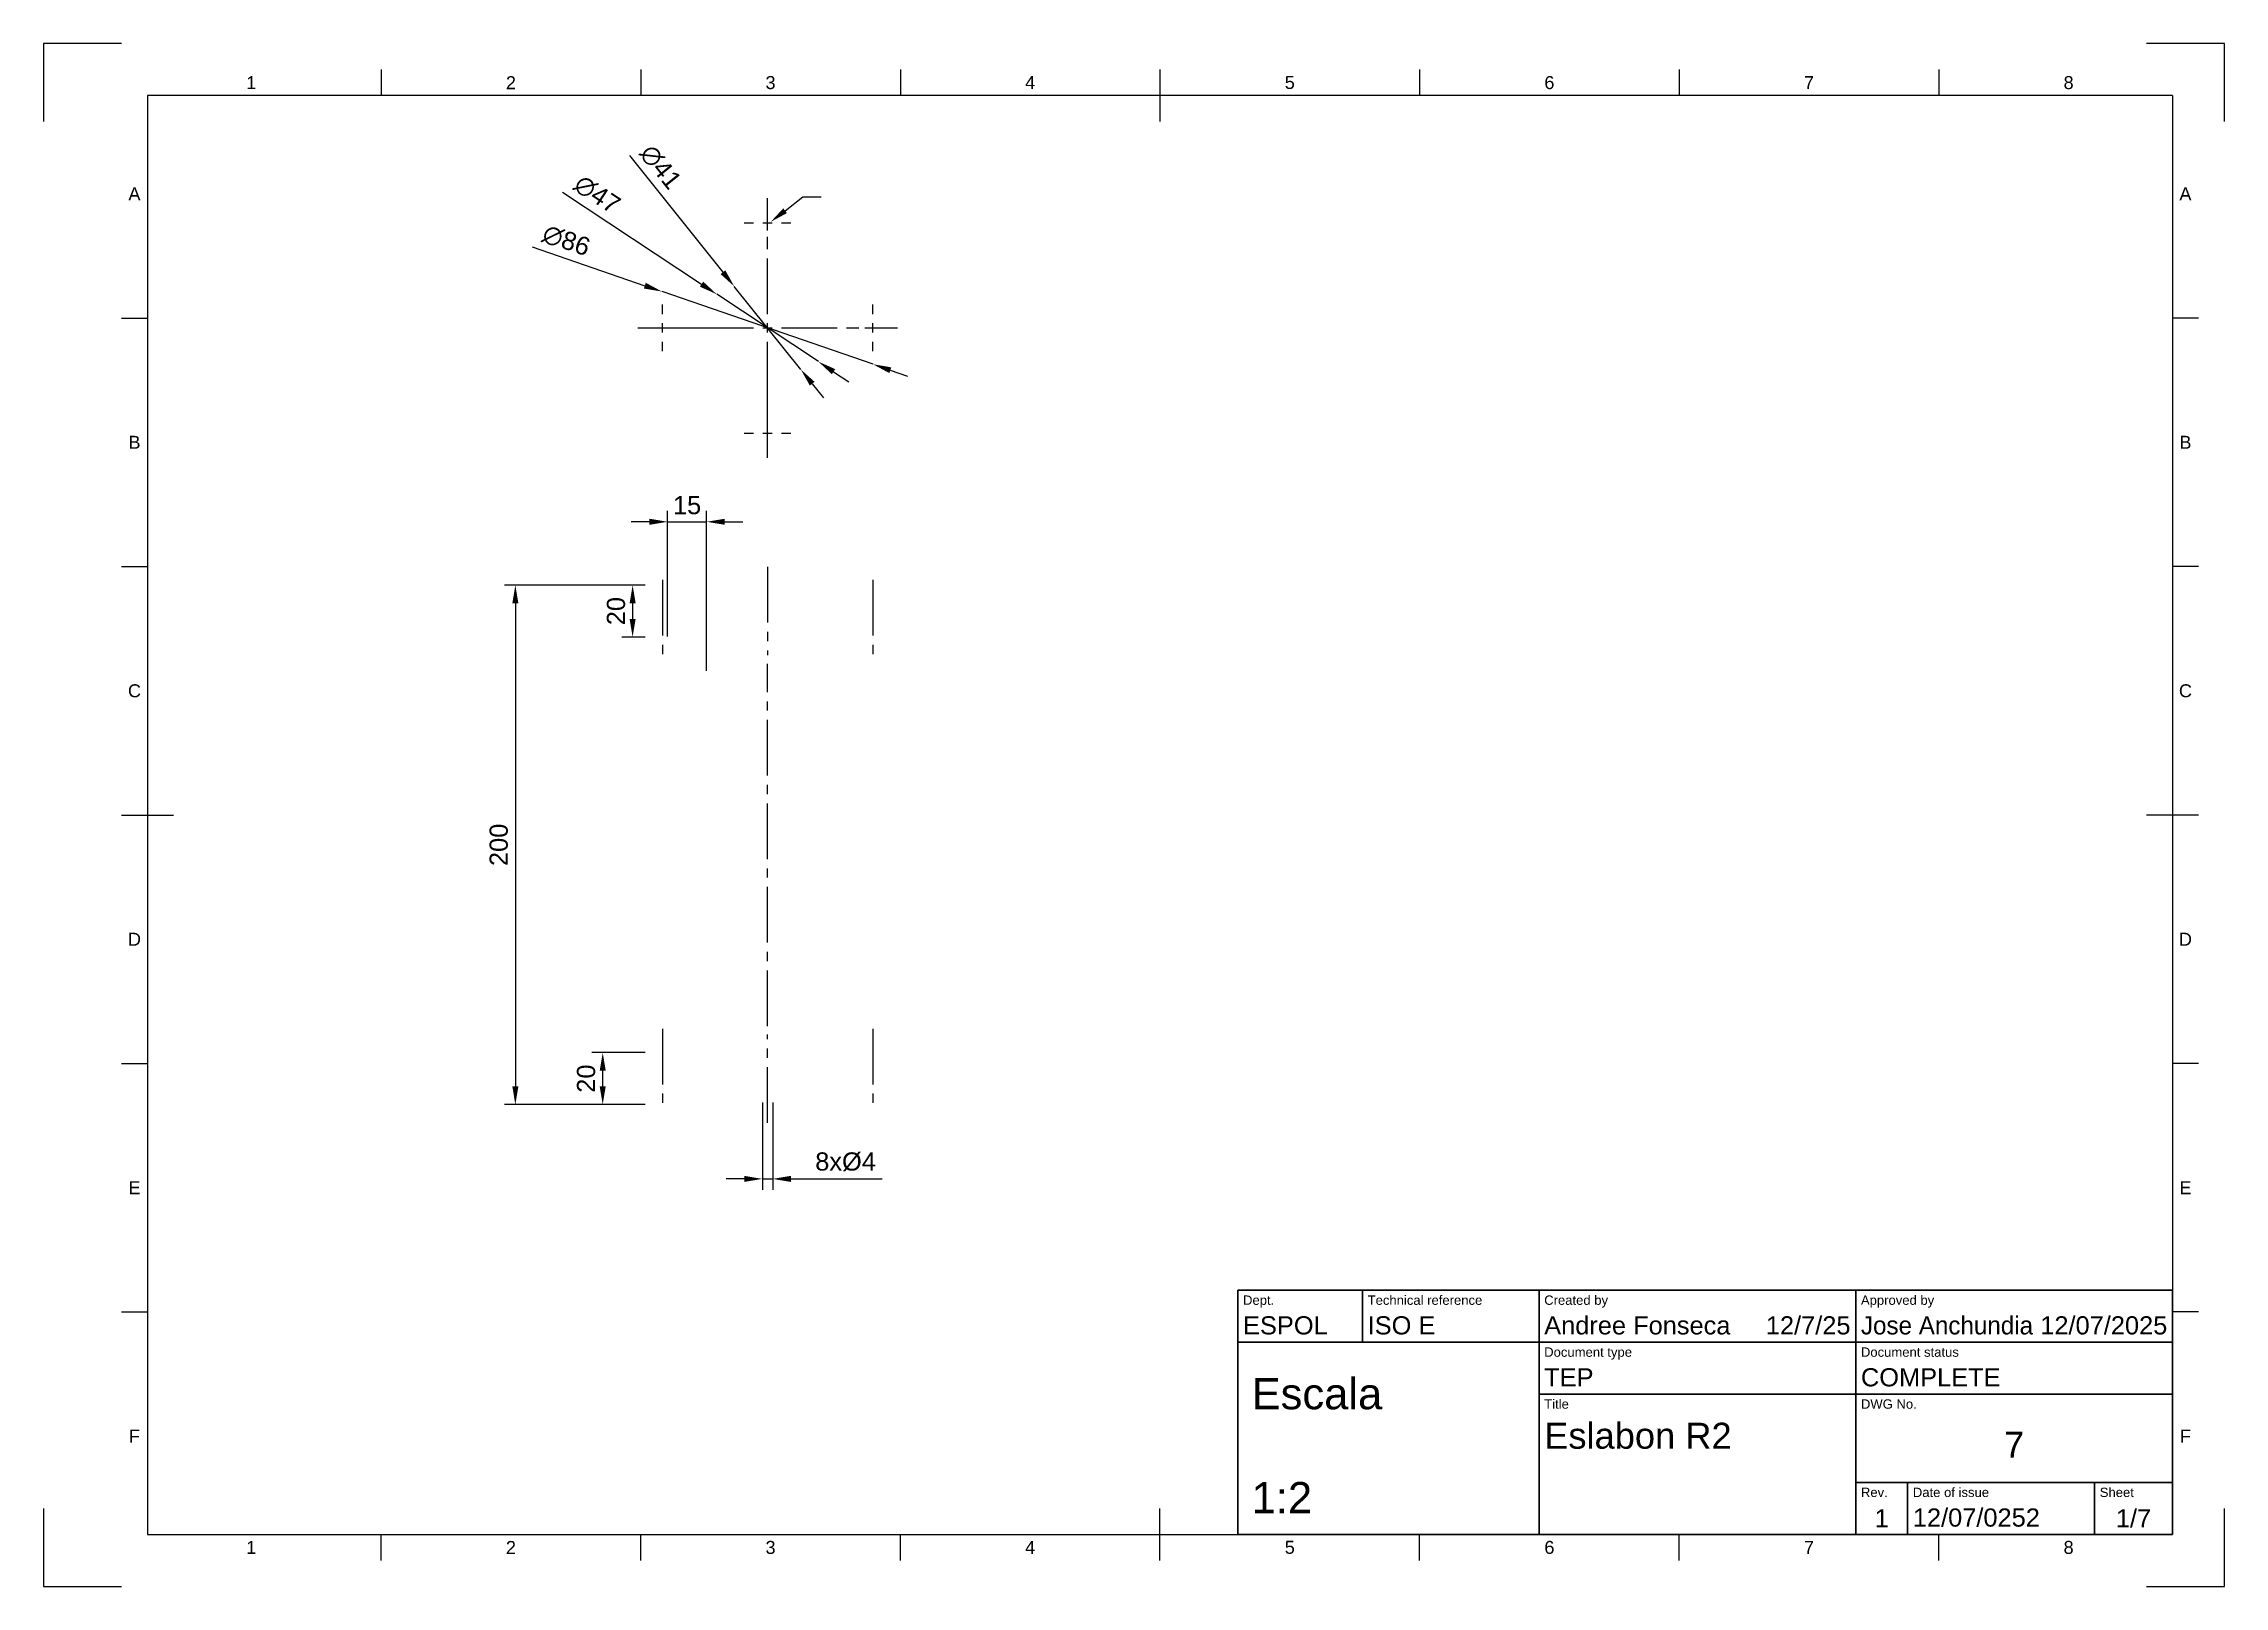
# Paper-space layout 'Plano1' of a CAD drawing. Header units: millimetres. Extents: x 0 to 420, y 0 to 297.
import ezdxf
from ezdxf import colors
from ezdxf.entities.mleader import LeaderData, LeaderLine
from ezdxf.enums import TextEntityAlignment as Align
from ezdxf.math import Vec2, Vec3

# ---------------------------------------------------------------- set-up
doc = ezdxf.new("R2010")
doc.units = ezdxf.units.MM
doc.header["$LTSCALE"] = 0.75
doc.linetypes.add('CENTER2', pattern=[28.575000000000003, 19.05, -3.175, 3.175, -3.175])
for name, color, linetype, lineweight in [('BORDER', 7, 'Continuous', 25), ('FD_Dimensions', 7, 'Continuous', 25), ('Hole Notes', 7, 'Continuous', 25), ('Notes', 7, 'Continuous', 25), ('Smart Centers', 7, 'CENTER2', 25), ('TITLEBLOCK', 7, 'Continuous', 35)]:
    doc.layers.add(name, color=color, linetype=linetype, lineweight=lineweight)
doc.styles.add('FusionTitle', font='Arial.ttf')
doc.styles.get("Standard").update_dxf_attribs({"font": 'Arial.ttf'})
doc.dimstyles.new('Dim-ISO-25', dxfattribs={"dimtxt": 3.5, "dimasz": 3.5, "dimexe": 2.1, "dimexo": 2.1, "dimgap": 1.4, "dimtad": 1, "dimzin": 12, "dimdsep": 46, "dimtxsty": 'Standard', "dimcen": 0, "dimazin": 3, "dimtp": 0.1, "dimtm": 0.1000000001, "dimtfac": 0.7142857142857143, "dimtmove": 0, "dimatfit": 3, "dimfxl": 1, "dimtzin": 12, "dimarcsym": 0})

# ---------------------------------------------------------------- blocks, each defined once
blk = doc.blocks.new('ISO_A3_SHEET')
at = {"layer": 'BORDER'}
for p, q in [((65, 292), (65.00000000000011, 287)), ((115, 292), (115.0000000000001, 287)), ((165, 292), (165.0000000000001, 287)), ((215, 292), (215, 282)), ((265, 292), (265.0000000000001, 287)), ((315, 292), (315.0000000000001, 287)), ((365, 292), (365, 287)), ((410, 287), (20, 287)), ((20, 287), (20, 10)), ((410, 287), (410, 10)), ((15, 244.16666), (20, 244.1666599999999)), ((415, 244.16666), (410, 244.1666599999999)), ((15, 196.33333), (20, 196.33333)), ((415, 196.33333), (410, 196.33333)), ((15, 148.5), (25, 148.5)), ((415, 148.5), (405, 148.5)), ((15, 100.66667), (20, 100.66667)), ((415, 100.66667), (410, 100.66667)), ((15, 52.83334000000001), (20, 52.83334000000001)), ((415, 52.83334000000001), (410, 52.83334000000001)), ((215, 5), (215, 15)), ((20, 10), (410, 10)), ((65, 4.999999999999996), (65.00000000000011, 9.999999999999996)), ((115, 4.999999999999996), (115.0000000000001, 9.999999999999996)), ((165, 4.999999999999996), (165.0000000000001, 9.999999999999996)), ((265, 4.999999999999996), (265.0000000000001, 9.999999999999996)), ((315, 4.999999999999996), (315.0000000000001, 9.999999999999996)), ((365, 4.999999999999996), (365, 9.999999999999996))]:
    blk.add_line(p, q, dxfattribs=at)
at = {"layer": 'Defpoints'}
for p, q in [((15, 297), (0, 297)), ((0, 297), (0, 282)), ((420, 297), (405, 297)), ((420, 282), (420, 297)), ((0, 15), (0, 0)), ((420, 0), (420, 15)), ((0, 0), (15, 0)), ((405, 0), (420, 0))]:
    blk.add_line(p, q, dxfattribs=at)
at = {"layer": 'BORDER', "style": 'FusionTitle'}
for s, p in [('1', (40, 289.5)), ('2', (90, 289.5)), ('3', (140, 289.5)), ('4', (189.9999999999999, 289.5)), ('5', (240, 289.5)), ('6', (290, 289.5)), ('7', (339.9999999999999, 289.5)), ('8', (389.9999999999998, 289.5)), ('A', (17.5, 268.0833299999999)), ('A', (412.5, 268.0833299999999)), ('B', (17.5, 220.25)), ('B', (412.5, 220.25)), ('C', (17.5, 172.41667)), ('C', (412.5, 172.41667)), ('D', (17.5, 124.58334)), ('D', (412.5, 124.58334)), ('E', (17.5, 76.75001000000003)), ('E', (412.5, 76.75001000000003)), ('F', (17.5, 28.91668000000003)), ('F', (412.5, 28.91668000000003)), ('1', (40, 7.499999999999996)), ('2', (90, 7.499999999999996)), ('3', (140, 7.499999999999996)), ('4', (189.9999999999999, 7.499999999999996)), ('5', (240, 7.499999999999996)), ('6', (290, 7.499999999999996)), ('7', (339.9999999999999, 7.499999999999996)), ('8', (389.9999999999998, 7.499999999999996))]:
    blk.add_text(s, height=2.5, dxfattribs=at).set_placement(p, align=Align.MIDDLE)
blk = doc.blocks.new('ISO_TITLEBLOCK')
at = {"layer": 'TITLEBLOCK'}
for p, q in [((0, 47), (-180, 47)), ((-180, 47), (-180, 0)), ((-156, 37), (-156, 47)), ((-122, 0), (-122, 47)), ((-61, 0), (-61, 47)), ((0, 0), (0, 47)), ((-180, 37), (0, 37)), ((-122, 27), (0, 27)), ((-61, 10), (0, 10)), ((-51, 0), (-50.99999999999994, 10)), ((-15, 0), (-15, 10)), ((-180, 0), (0, 0))]:
    blk.add_line(p, q, dxfattribs=at)
at = {"layer": 'TITLEBLOCK', "style": 'FusionTitle'}
for s, p in [('Dept.', (-179, 46)), ('Technical reference', (-155, 46)), ('Created by', (-121, 46)), ('Approved by', (-60, 46)), ('Document type', (-121, 36)), ('Document status', (-60, 36)), ('Title', (-121, 26)), ('DWG No.', (-60, 26)), ('Rev.', (-60, 9)), ('Date of issue', (-49.99999999999994, 9)), ('Sheet', (-14, 9))]:
    blk.add_text(s, height=1.8, dxfattribs=at).set_placement(p, align=Align.TOP_LEFT)
for tag, height, p in [('DEPT', 3.5, (-179, 42)), ('TECHNICAL_REFERENCE', 3.5, (-155, 42)), ('CREATED_BY', 3.5, (-121, 42)), ('APPROVED_BY', 3.5, (-60, 42)), ('DOCUMENT_TYPE', 3.5, (-121, 32)), ('DOCUMENT_STATUS', 3.5, (-60, 32)), ('TITLE_1', 5, (-121, 21.5)), ('TITLE_2', 5, (-121, 14)), ('TITLE_3', 5, (-121, 6.5)), ('DATE_OF_ISSUE', 3.5, (-50, 5))]:
    blk.add_attdef(tag, text='', height=height, dxfattribs=at).set_placement(p, align=Align.TOP_LEFT)
for tag, p in [('CREATED_DATE', (-61.99999999999999, 42)), ('APPROVED_DATE', (-0.9928376534788512, 42))]:
    blk.add_attdef(tag, text='', height=3.5, dxfattribs=at).set_placement(p, align=Align.TOP_RIGHT)
for tag, height, p in [('DRAWING_NUMBER', 5, (-30.50000000000001, 19.75143246930423)), ('REV', 3.5, (-56, 4.85)), ('SHEET', 3.5, (-7.5, 4.85))]:
    blk.add_attdef(tag, text='', height=height, dxfattribs=at).set_placement(p, align=Align.TOP_CENTER)
blk = doc.blocks.new('*D27')
at = {"layer": 'Defpoints', "color": 0, "transparency": 16777216}
for p in [(119.0973240930369, 249.26503888025), (159.7548992630865, 235.2664110442169)]:
    blk.add_point(p, dxfattribs=at)
at = {"layer": 'FD_Dimensions', "color": 0, "lineweight": -2, "transparency": 16777216}
for p, q in [((94.11071633693348, 257.8680660258602), (115.7879865791956, 250.4044620762061)), ((159.7548992630865, 235.2664110442169), (119.0973240930369, 249.26503888025)), ((163.0642367769278, 234.1269878482607), (166.3735742907691, 232.9875646523045))]:
    blk.add_line(p, q, dxfattribs=at)
at = {"layer": 'FD_Dimensions', "color": 0, "transparency": 16777216}
for points in [[(115.9778904451883, 250.956018328513), (115.5980827132029, 249.8529058238993), (119.0973240930369, 249.26503888025)], [(163.2541406429205, 234.6785441005676), (162.8743329109351, 233.5754315959539), (159.7548992630865, 235.2664110442169)]]:
    blk.add_solid(points, dxfattribs=at)
at = {"layer": 'FD_Dimensions', "color": 0, "transparency": 16777216, "insert": (100.6732499532346, 259.0826943207132), "char_height": 3.5, "attachment_point": 5, "rotation": 341.00113133973764}
blk.add_mtext('∅86', dxfattribs=at)
blk = doc.blocks.new('*D28')
at = {"layer": 'Defpoints', "color": 0, "transparency": 16777216}
for p in [(129.6310344119451, 248.7556372382874), (149.2211889441783, 235.7758126861903)]:
    blk.add_point(p, dxfattribs=at)
at = {"layer": 'FD_Dimensions', "color": 0, "lineweight": -2, "transparency": 16777216}
for p, q in [((99.95397581979027, 268.4187293856552), (126.713351822038, 250.6888025971104)), ((149.2211889441783, 235.7758126861903), (129.6310344119451, 248.7556372382874)), ((152.1388715340854, 233.8426473273674), (155.0565541239925, 231.9094819685444))]:
    blk.add_line(p, q, dxfattribs=at)
at = {"layer": 'FD_Dimensions', "color": 0, "transparency": 16777216}
for points in [[(127.0355460485085, 251.1750830287616), (126.3911575955676, 250.2025221654593), (129.6310344119451, 248.7556372382874)], [(152.4610657605559, 234.3289277590185), (151.8166773076149, 233.3563668957162), (149.2211889441783, 235.7758126861903)]]:
    blk.add_solid(points, dxfattribs=at)
at = {"layer": 'FD_Dimensions', "color": 0, "transparency": 16777216, "insert": (106.6123590890805, 267.947589077752), "char_height": 3.5, "attachment_point": 5, "rotation": 326.47278856903904}
blk.add_mtext('∅47', dxfattribs=at)
blk = doc.blocks.new('*D29')
at = {"layer": 'Defpoints', "color": 0, "transparency": 16777216}
for p in [(133.0183204822742, 250.2658944598871), (145.8339028738492, 234.2655554645798)]:
    blk.add_point(p, dxfattribs=at)
at = {"layer": 'FD_Dimensions', "color": 0, "lineweight": -2, "transparency": 16777216}
for p, q in [((112.8472929514142, 275.449555140779), (130.830294220298, 252.9976596542079)), ((145.8339028738492, 234.2655554645798), (133.0183204822742, 250.2658944598871)), ((148.0219291358254, 231.533790270259), (150.2099553978017, 228.8020250759382))]:
    blk.add_line(p, q, dxfattribs=at)
at = {"layer": 'FD_Dimensions', "color": 0, "transparency": 16777216}
for points in [[(131.2855884193515, 253.3623306978706), (130.3750000212445, 252.6329886105452), (133.0183204822742, 250.2658944598871)], [(148.4772233348789, 231.8984613139217), (147.566634936772, 231.1691192265963), (145.8339028738492, 234.2655554645798)]]:
    blk.add_solid(points, dxfattribs=at)
at = {"layer": 'FD_Dimensions', "color": 0, "transparency": 16777216, "insert": (118.8326047753025, 273.2314151696959), "char_height": 3.5, "attachment_point": 5, "rotation": 308.6932243700155}
blk.add_mtext('∅41', dxfattribs=at)
blk = doc.blocks.new('*U30')
at = {"layer": 'Smart Centers', "color": 0, "ltscale": 0.75, "transparency": 16777216}
for p, q in [((0, 2.67890625), (0, 13.75)), ((-13.75, 0), (-2.678906249999999, 0)), ((2.67890625, 0), (13.75, 0)), ((0, -13.75), (0, -2.678906249999999))]:
    blk.add_line(p, q, dxfattribs=at)
at = {"layer": 'Smart Centers', "color": 0, "linetype": 'Continuous', "ltscale": 0.75, "transparency": 16777216}
for p, q in [((-0.89296875, 0), (0.89296875, 0)), ((0, -0.89296875), (0, 0.89296875))]:
    blk.add_line(p, q, dxfattribs=at)
blk = doc.blocks.new('*U31')
at = {"layer": 'Smart Centers', "color": 0, "ltscale": 0.75, "transparency": 16777216}
for p, q in [((0, 2.67890625), (0, 15.25)), ((-15.25, 0), (-2.678906250000001, 0)), ((2.67890625, 0), (15.25, 0)), ((0, -15.25), (0, -2.678906250000001))]:
    blk.add_line(p, q, dxfattribs=at)
at = {"layer": 'Smart Centers', "color": 0, "linetype": 'Continuous', "ltscale": 0.75, "transparency": 16777216}
for p, q in [((-0.89296875, 0), (0.89296875, 0)), ((0, -0.89296875), (0, 0.89296875))]:
    blk.add_line(p, q, dxfattribs=at)
blk = doc.blocks.new('*U32')
at = {"layer": 'Smart Centers', "color": 0, "ltscale": 0.75, "transparency": 16777216}
for p, q in [((0, 2.67890625), (0, 25)), ((-25, 0), (-2.678906250000001, 0)), ((2.67890625, 0), (25, 0)), ((0, -25), (0, -2.678906250000001))]:
    blk.add_line(p, q, dxfattribs=at)
at = {"layer": 'Smart Centers', "color": 0, "linetype": 'Continuous', "ltscale": 0.75, "transparency": 16777216}
for p, q in [((-0.89296875, 0), (0.89296875, 0)), ((0, -0.89296875), (0, 0.89296875))]:
    blk.add_line(p, q, dxfattribs=at)
blk = doc.blocks.new('*U33')
at = {"layer": 'Smart Centers', "color": 0, "ltscale": 0.75, "transparency": 16777216}
for p, q in [((0, 2.67890625), (0, 4.500000000000001)), ((-4.500000000000001, 0), (-2.67890625, 0)), ((2.67890625, 0), (4.500000000000001, 0)), ((0, -4.500000000000001), (0, -2.67890625))]:
    blk.add_line(p, q, dxfattribs=at)
at = {"layer": 'Smart Centers', "color": 0, "linetype": 'Continuous', "ltscale": 0.75, "transparency": 16777216}
for p, q in [((-0.89296875, 0), (0.89296875, 0)), ((0, -0.89296875), (0, 0.89296875))]:
    blk.add_line(p, q, dxfattribs=at)
blk = doc.blocks.new('*U34')
at = {"layer": 'Smart Centers', "color": 0, "ltscale": 0.75, "transparency": 16777216}
for p, q in [((0, 2.67890625), (0, 4.5)), ((-4.5, 0), (-2.67890625, 0)), ((2.67890625, 0), (4.5, 0)), ((0, -4.5), (0, -2.67890625))]:
    blk.add_line(p, q, dxfattribs=at)
at = {"layer": 'Smart Centers', "color": 0, "linetype": 'Continuous', "ltscale": 0.75, "transparency": 16777216}
for p, q in [((-0.89296875, 0), (0.89296875, 0)), ((0, -0.89296875), (0, 0.89296875))]:
    blk.add_line(p, q, dxfattribs=at)
blk = doc.blocks.new('*U35')
at = {"layer": 'Smart Centers', "color": 0, "ltscale": 0.75, "transparency": 16777216}
for p, q in [((0, 2.67890625), (0, 4.500000000000001)), ((-4.500000000000001, 0), (-2.67890625, 0)), ((2.67890625, 0), (4.500000000000001, 0)), ((0, -4.500000000000001), (0, -2.67890625))]:
    blk.add_line(p, q, dxfattribs=at)
at = {"layer": 'Smart Centers', "color": 0, "linetype": 'Continuous', "ltscale": 0.75, "transparency": 16777216}
for p, q in [((-0.89296875, 0), (0.89296875, 0)), ((0, -0.89296875), (0, 0.89296875))]:
    blk.add_line(p, q, dxfattribs=at)
blk = doc.blocks.new('*U36')
at = {"layer": 'Smart Centers', "color": 0, "ltscale": 0.75, "transparency": 16777216}
for p, q in [((0, 2.67890625), (0, 4.5)), ((-4.5, 0), (-2.67890625, 0)), ((2.67890625, 0), (4.5, 0)), ((0, -4.5), (0, -2.67890625))]:
    blk.add_line(p, q, dxfattribs=at)
at = {"layer": 'Smart Centers', "color": 0, "linetype": 'Continuous', "ltscale": 0.75, "transparency": 16777216}
for p, q in [((-0.89296875, 0), (0.89296875, 0)), ((0, -0.89296875), (0, 0.89296875))]:
    blk.add_line(p, q, dxfattribs=at)
blk = doc.blocks.new('*D37')
at = {"layer": 'Defpoints', "color": 0, "transparency": 16777216}
for p in [(117.9261116780617, 192.7502106112328), (90.85205663540454, 92.75021061123282), (117.9261116780617, 92.7502106112328)]:
    blk.add_point(p, dxfattribs=at)
at = {"layer": 'FD_Dimensions', "color": 0, "lineweight": -2, "transparency": 16777216}
for p, q in [((115.8261116780617, 192.7502106112328), (88.75205663540457, 192.7502106112328)), ((90.85205663540457, 189.2502106112328), (90.85205663540455, 96.25021061123282)), ((115.8261116780617, 92.7502106112328), (88.75205663540454, 92.75021061123282))]:
    blk.add_line(p, q, dxfattribs=at)
at = {"layer": 'FD_Dimensions', "color": 0, "transparency": 16777216}
for points in [[(90.26872330207124, 189.2502106112328), (91.4353899687379, 189.2502106112328), (90.85205663540457, 192.7502106112328)], [(90.26872330207122, 96.25021061123282), (91.43538996873788, 96.25021061123282), (90.85205663540454, 92.75021061123282)]]:
    blk.add_solid(points, dxfattribs=at)
at = {"layer": 'FD_Dimensions', "color": 0, "transparency": 16777216, "insert": (87.66505117837862, 142.7502106112328), "char_height": 3.5, "attachment_point": 5, "rotation": 90}
blk.add_mtext('200', dxfattribs=at)
blk = doc.blocks.new('*D38')
at = {"layer": 'Defpoints', "color": 0, "transparency": 16777216}
for p in [(117.9261116780617, 192.7502106112328), (113.4377592108121, 182.7502106112328), (117.9261116780617, 182.7502106112328)]:
    blk.add_point(p, dxfattribs=at)
at = {"layer": 'FD_Dimensions', "color": 0, "lineweight": -2, "transparency": 16777216}
for p, q in [((115.8261116780617, 192.7502106112328), (111.3377592108122, 192.7502106112328)), ((113.4377592108121, 189.2502106112328), (113.4377592108121, 186.2502106112328)), ((115.8261116780617, 182.7502106112328), (111.3377592108122, 182.7502106112328))]:
    blk.add_line(p, q, dxfattribs=at)
at = {"layer": 'FD_Dimensions', "color": 0, "transparency": 16777216}
for points in [[(112.8544258774788, 189.2502106112328), (114.0210925441455, 189.2502106112328), (113.4377592108121, 192.7502106112328)], [(112.8544258774788, 186.2502106112328), (114.0210925441455, 186.2502106112328), (113.4377592108121, 182.7502106112328)]]:
    blk.add_solid(points, dxfattribs=at)
at = {"layer": 'FD_Dimensions', "color": 0, "transparency": 16777216, "insert": (110.2507537537862, 187.7502106112328), "char_height": 3.5, "attachment_point": 5, "rotation": 90}
blk.add_mtext('20', dxfattribs=at)
blk = doc.blocks.new('*D39')
at = {"layer": 'Defpoints', "color": 0, "transparency": 16777216}
for p in [(107.6761116780617, 102.7502106112328), (117.9261116780617, 102.7502106112328), (117.9261116780617, 92.7502106112328)]:
    blk.add_point(p, dxfattribs=at)
at = {"layer": 'FD_Dimensions', "color": 0, "lineweight": -2, "transparency": 16777216}
for p, q in [((115.8261116780617, 102.7502106112328), (105.5761116780617, 102.7502106112328)), ((107.6761116780617, 96.2502106112328), (107.6761116780617, 99.2502106112328)), ((115.8261116780617, 92.7502106112328), (105.5761116780617, 92.7502106112328))]:
    blk.add_line(p, q, dxfattribs=at)
at = {"layer": 'FD_Dimensions', "color": 0, "transparency": 16777216}
for points in [[(107.0927783447284, 99.2502106112328), (108.259445011395, 99.2502106112328), (107.6761116780617, 102.7502106112328)], [(107.0927783447284, 96.2502106112328), (108.259445011395, 96.2502106112328), (107.6761116780617, 92.7502106112328)]]:
    blk.add_solid(points, dxfattribs=at)
at = {"layer": 'FD_Dimensions', "color": 0, "transparency": 16777216, "insert": (104.4891062210358, 97.75021061123283), "char_height": 3.5, "attachment_point": 5, "rotation": 90}
blk.add_mtext('20', dxfattribs=at)
blk = doc.blocks.new('*D40')
at = {"layer": 'Defpoints', "color": 0, "transparency": 16777216}
for p in [(138.4261116780617, 95.2502106112328), (140.4261116780617, 95.2502106112328), (140.4261116780617, 78.44689218222265)]:
    blk.add_point(p, dxfattribs=at)
at = {"layer": 'FD_Dimensions', "color": 0, "lineweight": -2, "transparency": 16777216}
for p, q in [((138.4261116780617, 93.15021061123281), (138.4261116780617, 76.34689218222266)), ((140.4261116780617, 93.15021061123281), (140.4261116780617, 76.34689218222266)), ((134.9261116780617, 78.44689218222265), (131.4261116780617, 78.44689218222265)), ((138.4261116780617, 78.44689218222265), (140.4261116780617, 78.44689218222265)), ((143.9261116780617, 78.44689218222265), (161.478158062782, 78.44689218222265))]:
    blk.add_line(p, q, dxfattribs=at)
at = {"layer": 'FD_Dimensions', "color": 0, "transparency": 16777216}
for points in [[(134.9261116780617, 79.03022551555598), (134.9261116780617, 77.86355884888933), (138.4261116780617, 78.44689218222265)], [(143.9261116780617, 79.03022551555598), (143.9261116780617, 77.86355884888933), (140.4261116780617, 78.44689218222265)]]:
    blk.add_solid(points, dxfattribs=at)
at = {"layer": 'FD_Dimensions', "color": 0, "transparency": 16777216, "insert": (154.4521348704219, 81.73178304170423), "char_height": 3.5, "attachment_point": 5}
blk.add_mtext('8x%%C4', dxfattribs=at)
blk = doc.blocks.new('*D41')
at = {"layer": 'Defpoints', "color": 0, "transparency": 16777216}
for p in [(127.6761116780615, 204.9488439752355), (120.1761116780615, 180.7618385182096), (127.6761116780615, 174.1339315414654)]:
    blk.add_point(p, dxfattribs=at)
at = {"layer": 'FD_Dimensions', "color": 0, "lineweight": -2, "transparency": 16777216}
for p, q in [((120.1761116780615, 182.8618385182096), (120.1761116780615, 207.0488439752355)), ((127.6761116780615, 176.2339315414654), (127.6761116780615, 207.0488439752355)), ((116.6761116780615, 204.9488439752355), (113.1761116780615, 204.9488439752355)), ((120.1761116780615, 204.9488439752355), (127.6761116780615, 204.9488439752355)), ((131.1761116780615, 204.9488439752355), (134.6761116780615, 204.9488439752355))]:
    blk.add_line(p, q, dxfattribs=at)
at = {"layer": 'FD_Dimensions', "color": 0, "transparency": 16777216}
for points in [[(116.6761116780615, 205.5321773085688), (116.6761116780615, 204.3655106419021), (120.1761116780615, 204.9488439752355)], [(131.1761116780615, 205.5321773085688), (131.1761116780615, 204.3655106419021), (127.6761116780615, 204.9488439752355)]]:
    blk.add_solid(points, dxfattribs=at)
at = {"layer": 'FD_Dimensions', "color": 0, "transparency": 16777216, "insert": (123.9261116780615, 208.1358494322614), "char_height": 3.5, "attachment_point": 5}
blk.add_mtext('15', dxfattribs=at)
blk = doc.blocks.new('*U42')
at = {"layer": 'Smart Centers', "color": 0, "ltscale": 0.75, "transparency": 16777216}
blk.add_line((0, -34.88372093023256), (0, 34.88372093023256), dxfattribs=at)
blk = doc.blocks.new('*U43')
at = {"layer": 'Smart Centers', "color": 0, "ltscale": 0.75, "transparency": 16777216}
blk.add_line((0, 8.5), (0, -8.5), dxfattribs=at)
blk = doc.blocks.new('*U44')
at = {"layer": 'Smart Centers', "color": 0, "ltscale": 0.75, "transparency": 16777216}
blk.add_line((0, -8.5), (0, 8.5), dxfattribs=at)
blk = doc.blocks.new('*U45')
at = {"layer": 'Smart Centers', "color": 0, "ltscale": 0.75, "transparency": 16777216}
blk.add_line((0, 7.802325581395365), (0, -7.802325581395337), dxfattribs=at)
blk = doc.blocks.new('*U46')
at = {"layer": 'Smart Centers', "color": 0, "ltscale": 0.75, "transparency": 16777216}
blk.add_line((0, 7.802325581395365), (0, -7.802325581395337), dxfattribs=at)
blk = doc.blocks.new('*U47')
at = {"layer": 'Smart Centers', "color": 0, "ltscale": 0.75, "transparency": 16777216}
blk.add_line((0, 7.802325581395351), (0, -7.802325581395351), dxfattribs=at)
blk = doc.blocks.new('*U48')
at = {"layer": 'Smart Centers', "color": 0, "ltscale": 0.75, "transparency": 16777216}
blk.add_line((0, 7.802325581395351), (0, -7.802325581395351), dxfattribs=at)

psp = doc.layouts.new('Plano1')

# ---------------------------------------------------------------- block references
at = {"layer": 'BORDER'}
psp.add_blockref('ISO_A3_SHEET', (0, 0), dxfattribs=at)
at = {"layer": 'Smart Centers', "ltscale": 0.75}
for name, p in [('*U32', (139.4261116780617, 242.2657249622334)), ('*U36', (139.4261116780617, 262.5157249622343)), ('*U31', (139.4261116780617, 242.2657249622389)), ('*U30', (139.4261116780617, 242.2657249622334)), ('*U33', (119.1761116780617, 242.2657249622343)), ('*U35', (159.6761116780617, 242.2657249622343)), ('*U34', (139.4261116780617, 222.0157249622343)), ('*U45', (119.1761116780617, 185.9478850298374)), ('*U43', (139.4261116780617, 187.7502106112328)), ('*U46', (159.6761116780617, 185.9478850298374)), ('*U42', (139.4261116780617, 142.7502106112328)), ('*U47', (119.1761116780617, 99.55253619262815)), ('*U44', (139.4261116780617, 97.7502106112328)), ('*U48', (159.6761116780617, 99.55253619262815))]:
    psp.add_blockref(name, p, dxfattribs=at)
at = {"layer": 'TITLEBLOCK'}
ref = psp.add_blockref('ISO_TITLEBLOCK', (410, 10), dxfattribs=at)
ref.add_attrib('DATE_OF_ISSUE', '12/07/0252', dxfattribs={"height": 3.5, "style": 'FusionTitle'}).set_placement((360, 15), align=Align.TOP_LEFT)
ref.add_attrib('REV', '1', dxfattribs={"height": 3.5, "style": 'FusionTitle'}).set_placement((354, 14.85), align=Align.TOP_CENTER)
ref.add_attrib('DOCUMENT_STATUS', 'COMPLETE', dxfattribs={"height": 3.5, "style": 'FusionTitle'}).set_placement((350, 42), align=Align.TOP_LEFT)
ref.add_attrib('DOCUMENT_TYPE', 'TEP', dxfattribs={"height": 3.5, "style": 'FusionTitle'}).set_placement((289, 42), align=Align.TOP_LEFT)
ref.add_attrib('APPROVED_DATE', '12/07/2025', dxfattribs={"height": 3.5, "style": 'FusionTitle'}).set_placement((409.0071623465212, 52), align=Align.TOP_RIGHT)
ref.add_attrib('CREATED_DATE', '12/7/25', dxfattribs={"height": 3.5, "style": 'FusionTitle'}).set_placement((348, 52), align=Align.TOP_RIGHT)
ref.add_attrib('SHEET', '1/7', dxfattribs={"height": 3.5, "style": 'FusionTitle'}).set_placement((402.5, 14.85), align=Align.TOP_CENTER)
ref.add_attrib('DRAWING_NUMBER', '7', dxfattribs={"height": 5, "style": 'FusionTitle'}).set_placement((379.5, 29.75143246930423), align=Align.TOP_CENTER)
ref.add_attrib('TITLE_1', 'Eslabon R2', dxfattribs={"height": 5, "style": 'FusionTitle'}).set_placement((289, 31.5), align=Align.TOP_LEFT)
ref.add_attrib('APPROVED_BY', 'Jose Anchundia', dxfattribs={"height": 3.5, "style": 'FusionTitle', "width": 0.9530190845739621}).set_placement((350, 52), align=Align.TOP_LEFT)
ref.add_attrib('CREATED_BY', 'Andree Fonseca', dxfattribs={"height": 3.5, "style": 'FusionTitle'}).set_placement((289, 52), align=Align.TOP_LEFT)
ref.add_attrib('TECHNICAL_REFERENCE', 'ISO E', dxfattribs={"height": 3.5, "style": 'FusionTitle'}).set_placement((255, 52), align=Align.TOP_LEFT)
ref.add_attrib('DEPT', 'ESPOL', dxfattribs={"height": 3.5, "style": 'FusionTitle'}).set_placement((231, 52), align=Align.TOP_LEFT)

# ---------------------------------------------------------------- texts
at = {"layer": 'Notes', "insert": (232.6548153790438, 50.09603927434709), "char_height": 6, "attachment_point": 1}
psp.add_mtext_dynamic_manual_height_columns('\\PEscala\\P\\P\\pt18,24;1:2', width=58, gutter_width=17.5, heights=[0], dxfattribs=at)

# ---------------------------------------------------------------- dimensions: what is measured, and where the dimension line sits
at = {"layer": 'FD_Dimensions'}
for p1, p2, picture, middle in [((145.8339028738492, 234.2655554645798), (133.0183204822742, 250.2658944598871), '*D29', (116.2687331989955, 271.1778644644755)), ((149.2211889441783, 235.7758126861903), (129.6310344119451, 248.7556372382874), '*D28', (104.7980055984907, 265.2092265433365)), ((159.7548992630865, 235.2664110442169), (119.0973240930369, 249.26503888025), '*D27', (99.60385542709808, 255.9767478778113))]:
    dim = psp.add_diameter_dim_2p(p1=p1, p2=p2, dimstyle='Dim-ISO-25', override={"dimlfac": -2, "dimclrd": 0, "dimclre": 0}, dxfattribs=at)
    dim.commit()
    dim.dimension.update_dxf_attribs({"geometry": picture, "text_midpoint": middle, "dimtype": 163})
dim = psp.add_linear_dim(base=(127.6761116780615, 204.9488439752355), p1=(120.1761116780615, 180.7618385182096), p2=(127.6761116780615, 174.1339315414654), dimstyle='Dim-ISO-25', override={"dimlfac": -2}, dxfattribs=at)
dim.commit()
dim.dimension.update_dxf_attribs({"geometry": '*D41', "text_midpoint": (123.9261116780615, 204.9488439752355), "dimtype": 160})
for base, p2, picture, middle in [((90.85205663540454, 92.75021061123282), (117.9261116780617, 92.7502106112328), '*D37', (87.66505117837862, 142.7502106112328)), ((113.4377592108121, 182.7502106112328), (117.9261116780617, 182.7502106112328), '*D38', (110.2507537537862, 187.7502106112328))]:
    dim = psp.add_linear_dim(base=base, p1=(117.9261116780617, 192.7502106112328), p2=p2, angle=270, dimstyle='Dim-ISO-25', override={"dimlfac": -2, "dimclrd": 0, "dimclre": 0}, dxfattribs=at)
    dim.commit()
    dim.dimension.update_dxf_attribs({"geometry": picture, "text_midpoint": middle})
dim = psp.add_aligned_dim(p1=(117.9261116780617, 92.7502106112328), p2=(117.9261116780617, 102.7502106112328), distance=10.25, dimstyle='Dim-ISO-25', override={"dimlfac": -2, "dimclrd": 0, "dimclre": 0}, dxfattribs=at)
dim.commit()
dim.dimension.update_dxf_attribs({"geometry": '*D39', "text_midpoint": (104.4891062210358, 97.75021061123283)})
dim = psp.add_linear_dim(base=(140.4261116780617, 78.44689218222265), p1=(138.4261116780617, 95.2502106112328), p2=(140.4261116780617, 95.2502106112328), text='8x%%C<>', dimstyle='Dim-ISO-25', override={"dimlfac": -2, "dimclrd": 0, "dimclre": 0}, dxfattribs=at)
dim.commit()
dim.dimension.update_dxf_attribs({"geometry": '*D40', "text_midpoint": (154.4521348704219, 81.73178304170423)})

# ---------------------------------------------------------------- leaders
at = {"layer": 'Hole Notes'}
ml = psp.add_multileader_mtext('Standard', dxfattribs=at)
ml.set_content('', color=256)
ml.set_leader_properties()
ml.build(insert=Vec2(0, 0))
ml.multileader.update_dxf_attribs({"text_left_attachment_type": 5, "text_right_attachment_type": 5, "dogleg_length": 3.5, "arrow_head_size": 3.5})
ctx = ml.context
ctx.base_point, ctx.char_height, ctx.arrow_head_size, ctx.landing_gap_size, ctx.plane_origin = Vec3(149.7330728370025, 267.4853477461311), 3.5, 3.5, 0, Vec3(140.033557280688, 262.6910814629682)
ctx.left_attachment, ctx.right_attachment = 5, 5
notes = []
notes.append((ctx, [(0, (1, 1, 0), (146.2330728370025, 267.4853477461311), (1, 0), 3.5, [(0, [(140.033557280688, 262.6910814629682)], 0, [])])]))
ctx.mtext.insert, ctx.mtext.flow_direction = Vec3(149.7330728370025, 271.7450339671406), 5
for ctx, leaders in notes:
    for number, flags, end, landing, length, lines in leaders:
        leader = LeaderData()
        leader.index, (leader.has_last_leader_line, leader.has_dogleg_vector, leader.attachment_direction) = number, flags
        leader.last_leader_point, leader.dogleg_vector, leader.dogleg_length = Vec3(end), Vec3(landing), length
        for number, points, colour, breaks in lines:
            line = LeaderLine()
            line.index, line.vertices, line.color, line.breaks = number, Vec3.list(points), colors.encode_raw_color(colour), breaks
            leader.lines.append(line)
        ctx.leaders.append(leader)

doc.saveas('drawing.dxf')
